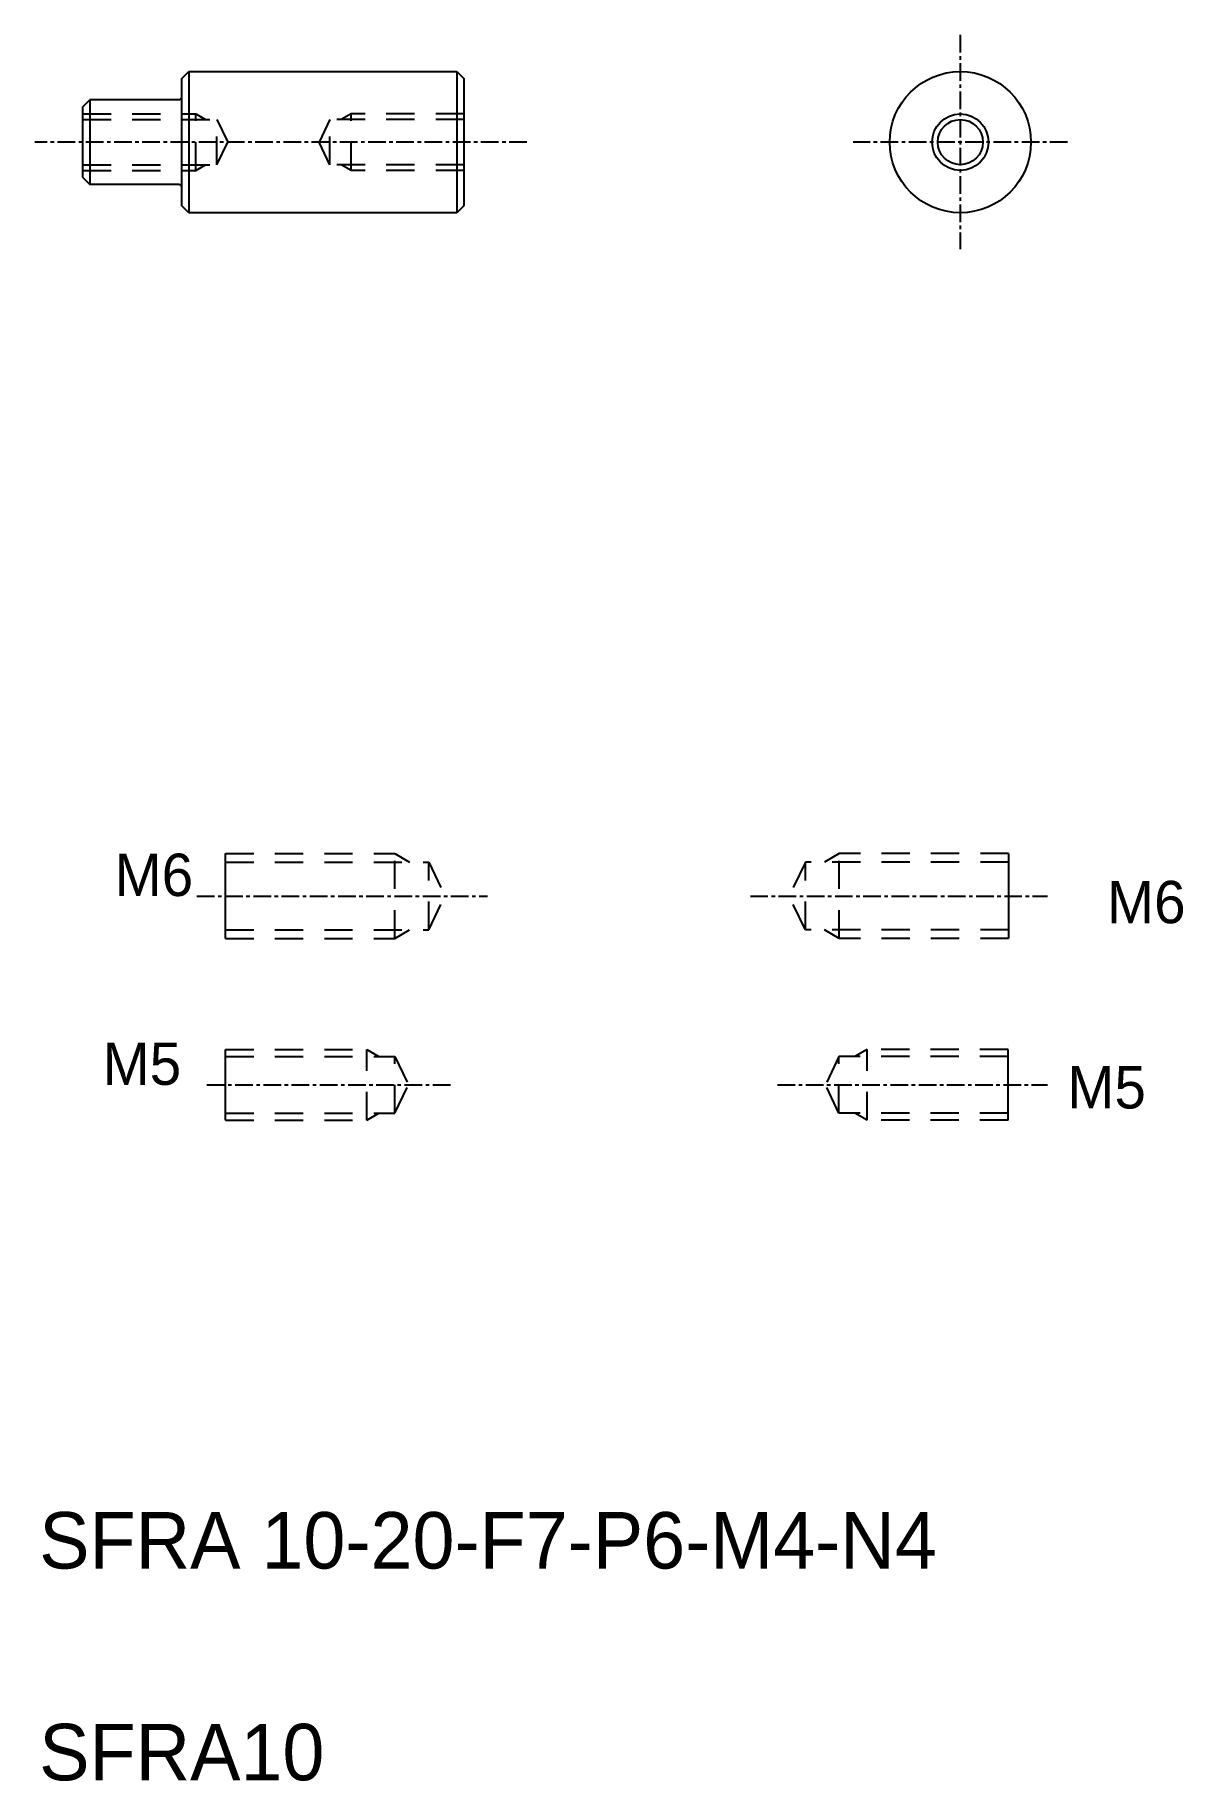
# Model space of a CAD drawing. Extents: x 78 to 159, y 75 to 198.
import ezdxf

# ---------------------------------------------------------------- set-up
doc = ezdxf.new("R2010")
doc.units = 0
doc.linetypes.add('CENTER', pattern=[2, 1.25, -0.25, 0.25, -0.25])
doc.linetypes.add('DASHED', pattern=[3.5, 2, -1.5])
doc.layers.get('0').update_dxf_attribs({"linetype": 'CONTINUOUS'})
doc.layers.add('CENTER', color=1, linetype='CENTER')

msp = doc.modelspace()

# ---------------------------------------------------------------- linework, layer by layer
for p, q in [((88, 195.27), (88.5, 195.77)), ((88.5, 195.77), (107.5, 195.77)), ((88.5, 195.77), (88.5, 185.77)), ((107.5, 195.77), (107.5, 185.77)), ((107.5, 195.77), (108, 195.27)), ((88, 186.27), (88, 195.27)), ((108, 195.27), (108, 186.27)), ((81, 193.27), (81.5, 193.77)), ((81, 188.27), (81, 193.27)), ((88.5, 193.27), (88.5, 193.27)), ((88.5, 190.77), (88.5, 190.77)), ((81, 188.27), (81.5, 187.77)), ((88.5, 185.77), (88, 186.27)), ((107.5, 185.77), (88.5, 185.77)), ((108, 186.27), (107.5, 185.77)), ((143.18, 184.4), (143.18, 184.4)), ((91.11, 134.37), (91.11, 140.37)), ((146.6, 140.37), (146.6, 134.37)), ((91.11, 121.49), (91.11, 126.49)), ((146.57, 121.49), (146.57, 126.49))]:
    msp.add_line(p, q)
at = {"color": 7, "linetype": 'CONTINUOUS'}
for p, q in [((87.8, 193.77), (81.5, 193.77)), ((87.8, 187.77), (81.5, 187.77))]:
    msp.add_line(p, q, dxfattribs=at)
at = {"color": 7}
msp.add_line((81.5, 193.77), (81.5, 187.77), dxfattribs=at)
at = {"color": 3, "linetype": 'DASHED'}
for p, q in [((81, 192.77), (89, 192.77)), ((81, 192.37), (90.5, 192.37)), ((89, 188.77), (89, 192.77)), ((89, 192.77), (89.69, 192.37)), ((90.5, 189.17), (90.5, 192.37)), ((90.5, 192.37), (91.26, 190.77)), ((98.5, 192.37), (97.74, 190.77)), ((108, 192.37), (98.5, 192.37)), ((98.5, 189.17), (98.5, 192.37)), ((100, 192.77), (99.31, 192.37)), ((108, 192.77), (100, 192.77)), ((100, 188.77), (100, 192.77)), ((90.5, 189.17), (91.26, 190.77)), ((98.5, 189.17), (97.74, 190.77)), ((81, 189.17), (90.5, 189.17)), ((81, 188.77), (89, 188.77)), ((89, 188.77), (89.69, 189.17)), ((108, 189.17), (98.5, 189.17)), ((100, 188.77), (99.31, 189.17)), ((108, 188.77), (100, 188.77)), ((91.11, 140.37), (103.11, 140.37)), ((91.11, 139.77), (105.51, 139.77)), ((103.11, 134.37), (103.11, 140.37)), ((103.11, 140.37), (104.15, 139.77)), ((105.51, 134.97), (105.51, 139.77)), ((105.51, 139.77), (106.65, 137.37)), ((132.2, 139.77), (131.06, 137.37)), ((146.6, 139.77), (132.2, 139.77)), ((132.2, 134.97), (132.2, 139.77)), ((134.6, 140.37), (133.56, 139.77)), ((146.6, 140.37), (134.6, 140.37)), ((134.6, 134.37), (134.6, 140.37)), ((105.51, 134.97), (106.65, 137.37)), ((132.2, 134.97), (131.06, 137.37)), ((91.11, 134.97), (105.51, 134.97)), ((103.11, 134.37), (104.15, 134.97)), ((146.6, 134.97), (132.2, 134.97)), ((134.6, 134.37), (133.56, 134.97)), ((91.11, 134.37), (103.11, 134.37)), ((146.6, 134.37), (134.6, 134.37)), ((91.11, 126.79), (91.11, 126.79)), ((91.11, 126.49), (101.11, 126.49)), ((101.11, 121.49), (101.11, 126.49)), ((101.11, 126.49), (101.98, 125.99)), ((136.57, 126.49), (135.71, 125.99)), ((146.57, 126.49), (136.57, 126.49)), ((136.57, 121.49), (136.57, 126.49)), ((146.57, 126.79), (146.57, 126.79)), ((91.11, 125.99), (103.11, 125.99)), ((103.11, 121.99), (103.11, 125.99)), ((103.11, 125.99), (104.06, 123.99)), ((134.57, 125.99), (133.62, 123.99)), ((146.57, 125.99), (134.57, 125.99)), ((134.57, 121.99), (134.57, 125.99)), ((103.11, 121.99), (104.06, 123.99)), ((134.57, 121.99), (133.62, 123.99)), ((91.11, 121.99), (103.11, 121.99)), ((91.11, 121.49), (101.11, 121.49)), ((101.11, 121.49), (101.98, 121.99)), ((146.57, 121.99), (134.57, 121.99)), ((136.57, 121.49), (135.71, 121.99)), ((146.57, 121.49), (136.57, 121.49))]:
    msp.add_line(p, q, dxfattribs=at)
msp.add_circle((143.18, 190.77), 5)
at = {"color": 3, "linetype": 'CONTINUOUS'}
msp.add_circle((143.18, 190.77), 2, dxfattribs=at)
at = {"color": 7, "linetype": 'CONTINUOUS'}
msp.add_circle((143.18, 190.77), 1.6, dxfattribs=at)
for centre, start, end in [((87.8, 193.97), 270, 0), ((87.8, 187.57), 0, 90)]:
    msp.add_arc(centre, 0.2, start, end)
at = {"layer": 'CENTER', "color": 1, "linetype": 'CENTER'}
for p, q in [((143.18, 198.36), (143.18, 183.18)), ((112.46, 190.77), (77.6, 190.77)), ((150.78, 190.77), (135.59, 190.77)), ((89.08, 137.37), (109.66, 137.37)), ((128.3, 137.37), (149.35, 137.37)), ((89.79, 123.99), (107.13, 123.99)), ((130.23, 123.99), (149.35, 123.99))]:
    msp.add_line(p, q, dxfattribs=at)

# ---------------------------------------------------------------- texts
at = {"color": 7}
for s, p in [('M6', (83.24, 137.37)), ('M6', (153.57, 135.44)), ('M5', (82.39, 123.99)), ('M5', (150.76, 122.32))]:
    msp.add_text(s, height=3, dxfattribs=at).set_placement(p)
for s, p in [('SFRA 10-20-F7-P6-M4-N4', (77.9, 89.73)), ('SFRA10', (77.9, 74.73))]:
    msp.add_text(s, height=4).set_placement(p)

doc.saveas('drawing.dxf')
